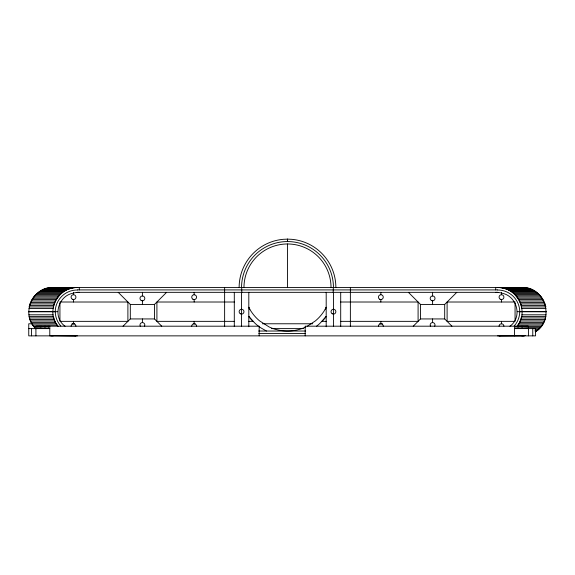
<?xml version="1.0" encoding="UTF-8"?>
<svg xmlns="http://www.w3.org/2000/svg" width="575" height="575" viewBox="0 0 575 575"><rect width="100%" height="100%" fill="white"/><g stroke="black" fill="none" stroke-linecap="round" stroke-linejoin="round"><path stroke-width="0.86" d="M57.996 326.413L56.213 323.783L28.75 323.775L28.75 335.865L535.584 335.865L535.584 328.613L514.546 328.613L514.546 335.865M31.568 335.865L31.568 328.613M35.916 335.865L35.909 326.19L259.16 326.19L259.167 335.865M514.546 328.613L514.553 326.19M515.919 328.613L515.926 326.19M517.292 328.613L517.299 326.19M518.65 328.613L518.657 326.19M519.987 328.613L519.994 326.19M521.309 328.613L521.317 326.19M522.596 328.613L522.603 326.19M523.854 328.613L523.854 326.19M525.061 328.613L525.068 326.19M526.233 328.613L526.24 326.19M527.354 328.613L527.361 326.19M335.865 287.5A48.365 48.365 0 0 0 291.719 239.315L287.608 239.135L287.5 241.55A45.95 45.95 0 0 0 241.55 287.5M35.923 328.792C20.262 314.899 32.416 286.307 53.188 287.5L521.812 287.5C544.942 286.077 555.5 320.124 535.361 331.797A24.38 24.38 0 0 0 545.848 316.415L521.604 316.408A24.38 24.38 0 0 1 517.011 326.42M77.366 287.5C59.462 286.645 46.388 308.588 56.213 323.783M517.004 326.413C529.704 311.643 516.932 286.479 497.634 287.5M65.097 326.226C52.426 317.486 57.737 296.492 72.364 293.365A23.712 23.712 0 0 1 79.278 292.337M495.722 292.337A23.712 23.712 0 0 1 502.636 293.358C517.263 296.492 522.574 317.486 509.903 326.226M333.162 292.337L333.342 287.5M325.198 309.264L326.19 307.352M326.19 316.451L320.131 323.136A36.11 36.11 0 0 1 316.617 326.14M123.057 326.19L130.309 318.938L154.495 318.938L161.748 326.19M118.22 292.337L130.309 304.427L154.495 304.427L166.585 292.337M413.253 326.19L420.505 318.938L444.691 318.938L451.943 326.19M408.415 292.337L420.505 304.427L444.691 304.427L456.78 292.337M307.352 326.19L315.481 320.843A43.528 43.528 0 0 0 326.284 307.258M497.634 335.865L524.968 335.656L521.812 335.865M57.766 311.679L28.75 311.844M517.234 311.679L546.25 311.521M287.608 239.135L283.281 239.315A48.365 48.365 0 0 0 239.135 287.5M50.032 287.701L74.218 287.701M500.782 287.701L524.968 287.701M48.458 287.96L72.637 287.96M502.363 287.96L526.542 287.96M46.898 288.319L71.077 288.319M503.923 288.319L528.102 288.319M45.367 288.779L69.546 288.779M505.454 288.779L529.633 288.779M43.865 289.333L68.051 289.333M506.949 289.333L531.135 289.333M77.409 289.915L497.591 289.915M42.406 289.987L66.592 289.987M508.408 289.987L532.594 289.987M40.998 290.727L65.176 290.727M509.824 290.727L534.003 290.727M39.639 291.568L63.818 291.568M511.182 291.568L535.361 291.568M77.086 292.337L497.914 292.337M38.331 292.488L62.517 292.488M512.483 292.488L536.669 292.488M37.095 293.487L61.281 293.487M513.719 293.487L537.905 293.487M35.923 294.572L60.109 294.572M514.891 294.572L539.077 294.572M34.831 295.723L59.009 295.723M515.991 295.723L540.169 295.723M33.81 296.944L57.996 296.944M517.004 296.944L541.19 296.944M32.876 298.231L57.062 298.231M517.938 298.231L542.124 298.231M32.028 299.575L56.213 299.575M518.787 299.575L542.973 299.575M31.273 300.977L55.459 300.977M519.541 300.977L543.727 300.977M59.937 302.012L127.894 302.012L127.894 321.353L59.937 321.353M234.341 302.012L156.91 302.012L156.91 321.353L234.37 321.353M340.659 302.012L418.09 302.012L418.09 321.353L340.63 321.353M515.063 302.012L447.106 302.012L447.106 321.353L515.063 321.353M30.612 302.414L54.797 302.414M520.202 302.414L544.388 302.414M30.044 303.902L54.23 303.902M520.77 303.902L544.956 303.902M29.577 305.411L53.762 305.411M521.238 305.411L545.423 305.411M29.217 306.957L53.396 306.957M521.604 306.957L545.783 306.957M28.944 308.559L53.13 308.559M521.87 308.559L546.056 308.559M28.75 311.521L55.344 311.679M546.25 311.844L519.656 311.679M28.944 314.805L53.13 314.805M521.87 314.805L546.056 314.805M29.577 317.946L53.762 317.946M521.238 317.946L545.423 317.946M30.044 319.463L54.23 319.463M520.77 319.463L544.956 319.463M30.612 320.951L54.797 320.951M520.202 320.951L544.388 320.951M248.551 321.353L252.986 321.353M322.014 321.353L326.449 321.353M31.273 322.388L55.459 322.388M519.541 322.388L543.727 322.388M72.026 323.775L74.7 323.775M193.301 323.775L195.09 323.775M262.416 323.775L312.721 323.775M379.737 323.775L382.418 323.775M518.787 323.783L542.973 323.783M32.876 325.127L57.062 325.127M517.938 325.127L542.124 325.127M33.81 326.413L35.607 326.413M527.757 326.413L541.19 326.413M528.526 327.642L540.169 327.642M28.75 328.613L49.788 328.613L49.788 335.865M271.4 328.613L303.737 328.613M534.599 328.792L539.077 328.792M535.217 329.877L537.905 329.877M534.872 330.877L536.669 330.877M258.599 331.027L305.67 331.027M258.757 333.442L305.462 333.442M75.807 335.814L50.032 335.656L77.366 335.865M499.193 335.814L523.372 335.814M51.628 335.814L53.188 335.865M266.469 331.027L261.503 328.232A36.11 36.11 0 0 1 254.869 323.136L248.81 316.451M248.81 307.352L249.802 309.264M241.838 292.337L241.658 287.5M287.392 239.135L287.5 241.55A45.95 45.95 0 0 1 333.45 287.5M49.781 326.19L49.788 328.613M48.408 326.19L48.415 328.613M47.035 326.19L47.042 328.613M45.677 326.19L45.684 328.613M44.34 326.19L44.347 328.613M43.017 326.19L43.024 328.613M41.731 326.19L41.738 328.613M40.48 326.19L40.487 328.613M39.265 326.19L39.273 328.613M38.094 326.19L38.101 328.613M36.972 326.19L36.98 328.613M532.766 328.613L532.766 335.865M528.418 335.865L528.425 326.19L305.174 326.19L305.167 335.865M515.063 302.888L515.063 320.476M501.493 292.337L501.493 294.723M501.493 299.561L501.493 302.012M501.493 321.353L501.493 323.804A2.415 2.415 0 0 0 499.071 326.219M495.722 287.5L495.722 289.915M444.691 304.427L444.691 318.938M432.594 292.337L432.594 295.96M432.594 300.797L432.594 304.427M432.594 318.938L432.594 322.561A2.415 2.415 0 0 0 430.503 326.19M420.505 304.427L420.505 318.938M380.844 292.337L380.844 294.723M380.844 299.561L380.844 302.012M380.844 321.353L380.844 323.775A2.415 2.415 0 0 1 383.266 326.197M350.376 287.5L350.376 326.629M340.702 292.337L340.702 326.629M333.45 292.337L333.45 326.571M326.19 292.337L326.19 326.744M243.972 287.5A43.528 43.528 0 0 1 287.5 243.972L287.5 287.5M248.81 292.337L248.81 326.744M241.55 292.337L241.55 326.571M234.298 292.337L234.298 326.629M224.624 287.5L224.624 326.629M194.156 292.337L194.156 294.745M194.156 299.582L194.156 302.012M194.156 321.353L194.156 323.775A2.415 2.415 0 0 0 191.734 326.197M154.495 304.427L154.495 318.938M142.406 292.337L142.406 295.96M142.406 300.797L142.406 304.427M142.406 318.938L142.406 322.561A2.415 2.415 0 0 0 140.307 326.19M130.309 304.427L130.309 318.938M79.278 287.5L79.278 289.915M73.507 292.337L73.507 294.723M73.507 299.561L73.507 302.012M73.507 321.353L73.507 323.804A2.415 2.415 0 0 0 71.092 326.219M59.937 302.888L59.937 320.476M77.409 290.008A21.936 21.936 0 0 0 55.243 311.679A21.936 21.936 0 0 0 60.821 326.032M305.893 326.952A43.528 43.528 0 0 1 269.107 326.952L259.519 320.843A43.528 43.528 0 0 1 248.716 307.258M287.5 243.972A43.528 43.528 0 0 1 331.027 287.5M497.591 290.008A21.936 21.936 0 0 1 519.757 311.679A21.936 21.936 0 0 1 514.179 326.032M432.594 322.561A2.415 2.415 0 0 1 434.693 326.19M142.406 322.561A2.415 2.415 0 0 1 144.498 326.19M73.507 323.804A2.415 2.415 0 0 1 75.929 326.219M501.493 323.804A2.415 2.415 0 0 1 503.908 326.219M378.429 326.197A2.415 2.415 0 0 1 380.844 323.775M194.156 323.775A2.415 2.415 0 0 1 196.571 326.197M524.961 335.606A24.38 24.38 0 0 1 523.372 335.75M51.628 335.75A24.38 24.38 0 0 1 50.039 335.606M34.823 327.642A24.38 24.38 0 0 1 29.153 316.415L53.396 316.408A24.38 24.38 0 0 0 57.989 326.42M29.153 306.942A24.38 24.38 0 0 1 51.628 287.615L75.807 287.55A24.38 24.38 0 0 0 53.338 306.942M545.848 306.942A24.38 24.38 0 0 0 523.372 287.615L499.193 287.55A24.38 24.38 0 0 1 521.662 306.942M500.775 335.606A24.38 24.38 0 0 1 499.186 335.75M75.814 335.75A24.38 24.38 0 0 1 74.225 335.606M326.126 316.609A48.365 48.365 0 0 1 321.698 321.698M253.302 321.698A48.365 48.365 0 0 1 248.874 316.609M431.387 300.473A2.415 2.415 0 0 0 435.016 298.382A2.415 2.415 0 0 0 431.387 296.29A2.415 2.415 0 0 0 431.387 300.473M141.191 300.473A2.415 2.415 0 0 0 144.821 298.382A2.415 2.415 0 0 0 141.191 296.29A2.415 2.415 0 0 0 141.191 300.473M72.299 299.237A2.415 2.415 0 0 0 75.929 297.146A2.415 2.415 0 0 0 72.299 295.047A2.415 2.415 0 0 0 72.299 299.237M500.286 299.237A2.415 2.415 0 0 0 503.908 297.146A2.415 2.415 0 0 0 500.286 295.047A2.415 2.415 0 0 0 500.286 299.237M379.637 299.237A2.415 2.415 0 0 0 383.266 297.146A2.415 2.415 0 0 0 379.637 295.047A2.415 2.415 0 0 0 379.637 299.237M192.948 299.259A2.415 2.415 0 0 0 196.571 297.167A2.415 2.415 0 0 0 192.948 295.068A2.415 2.415 0 0 0 192.948 299.259M332.235 313.777A2.415 2.415 0 0 0 335.865 311.679A2.415 2.415 0 0 0 332.235 309.587A2.415 2.415 0 0 0 332.235 313.777M240.343 313.777A2.415 2.415 0 0 0 243.972 311.679A2.415 2.415 0 0 0 240.343 309.587A2.415 2.415 0 0 0 240.343 313.777"/></g></svg>
